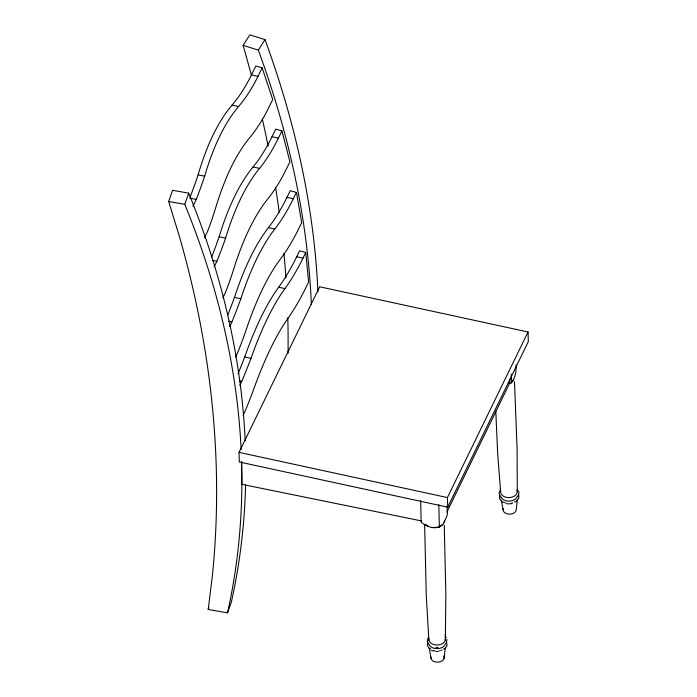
<?xml version="1.0" encoding="UTF-8"?>
<svg xmlns="http://www.w3.org/2000/svg" width="697" height="697" viewBox="0 0 697 697"><rect width="100%" height="100%" fill="white"/><g stroke="black" fill="none" stroke-linecap="round" stroke-linejoin="round"><path stroke-width="1.05" d="M517.279 491.481L517.087 448.371L514.473 381.695M445.322 640.116L445.845 594.079L444.268 525.259M424.647 525.242L426.276 595.796L428.864 640.099M445.461 635.202L445.514 633.695M517.296 499.566L516.32 509.307A6.63 4.635 -2.3 0 1 508.984 514.177A6.63 4.635 -2.3 0 1 503.251 508.592M444.102 658.299L445.244 648.236M245.605 484.485A1195.756 836.356 19.3 0 1 231.439 601.685L227.527 612.872L208.194 609.466L212.28 576.585A1583.061 1107.254 19.3 0 0 179.286 236.065L168.674 201.503L172.586 190.316L188.695 193.156A1195.756 836.356 19.3 0 1 245.144 440.548M500.585 497.066L499.069 493.345L500.455 489.294M502.668 502.302L499.679 498.982L499.531 494.783M518.577 490.819L518.934 492.918L517.732 496.43M518.725 494.365L518.803 498.277L516.059 501.805M427.435 643.061L427.392 645.448L429.396 648.872M420.639 500.524L421.145 522.027C427.043 528.143 441.654 531.445 444.608 520.868M508.81 383.455L511.598 382.836C515.327 377.818 516.39 370.978 516.111 364.871M222.831 297.907L225.392 292.635A228.808 85.539 -86.2 0 0 233.87 268.58A211.722 79.153 -86.2 0 1 267.814 198.863A228.703 85.496 -86.2 0 0 282.738 176.167L289.935 161.887L281.963 130.905L275.751 129.128L270.122 140.533A228.555 85.443 -86.2 0 1 257.559 161.225L253.098 166.992A210.024 83.64 -88 0 0 219.154 236.71L215.791 246.207A397.525 148.609 -86.2 0 1 211.548 257.237M281.963 130.905L276.517 141.918A228.607 85.461 -86.2 0 1 261.776 165.581L259.554 168.395A210.024 83.64 -88 0 0 225.61 238.113L223.929 242.887A397.787 148.714 -86.2 0 1 216.872 261.305L214.145 266.916M241.136 449.6A1195.756 836.356 19.3 0 0 184.783 204.343L188.695 193.156M208.194 609.466L208.9 607.427M446.219 643.488L446.977 639.419M190.072 197.173A391.069 165.05 -89.8 0 0 198.131 174.808A208.02 87.796 -89.8 0 1 232.075 105.081A224.739 94.853 -89.8 0 0 249.57 78.726L255.851 66.032L262.177 67.844L272.727 99.566L266.977 111.18A226.865 90.349 -88 0 1 249.761 137.597A210.337 83.771 -88 0 0 240.117 151.049L237.024 156.163A207.636 87.63 -89.8 0 0 225.61 179.617L223.014 186.177A210.337 83.771 -88 0 0 215.817 207.323A227.074 90.427 -88 0 1 207.558 231.421L204.474 237.755M192.921 206.312L196.24 199.481A391.069 165.05 -89.8 0 0 204.657 176.219A208.02 87.796 -89.8 0 1 238.592 106.493A224.739 94.853 -89.8 0 0 256.095 80.146L262.177 67.844M296.443 192.45L291.459 202.513A230.132 80.286 -84.4 0 1 274.784 229.052L268.432 227.666A230.132 80.286 -84.4 0 0 285.108 201.137L290.266 190.69L296.443 192.45L301.705 222.657L296.905 232.371A231.273 74.779 -82.7 0 1 280.499 258.962A214.188 69.256 -82.7 0 0 246.555 328.679A231.326 74.797 -82.7 0 1 237.651 352.638L235.481 357.099M229.653 326.571L231.918 321.918A400.531 139.722 -84.4 0 0 240.848 298.769A213.108 74.344 -84.4 0 1 274.784 229.043M238.078 373.749A403.955 120.093 -80.9 0 0 244.717 356.96A214.955 63.906 -80.9 0 1 278.661 287.234A232.084 68.994 -80.9 0 0 294.805 260.582L299.649 250.772L305.765 252.523L308.632 282.041L304.075 291.268A232.563 62.983 -79.3 0 1 288.192 317.98A215.399 58.33 -79.3 0 0 254.248 387.698A232.563 62.983 -79.3 0 1 244.926 411.57L243.061 415.403M239.855 385.319L241.763 381.398A403.955 120.093 -80.9 0 0 251.016 358.328A214.955 63.906 -80.9 0 1 284.96 288.602A232.084 68.994 -80.9 0 0 301.104 261.95L305.765 252.523M239.036 452.37L319.653 286.781L528.047 331.981L528.326 341.6L447.718 507.189L239.324 461.989L239.036 452.37L447.43 497.571L447.718 507.189M447.43 497.571L528.047 331.981M446.951 511.973L509.943 382.592L509.812 379.334M444.137 522.314L447.352 514.778L447.152 506.179M428.211 637.459L427.244 641.467L429.308 645.213M251.451 75.189L243.148 45.375L249.805 34.85L264.991 39.59A1195.756 789.849 32.3 0 1 317.919 291.877M311.359 304.545A1195.756 789.849 32.3 0 0 258.334 50.114L264.991 39.59M512.696 381.041L513.619 379.63M443.745 648.907L444.303 648.28M444.843 648.89L447.03 645.466L446.446 641.397M442.7 524.553L438.056 527.289L431.957 527.524M514.377 502.093L515.222 501.596M441.227 650.31L442.177 649.944M511.554 503.243L512.548 502.912M439.223 650.867L440.277 650.676M511.868 503.67L506.972 503.853M435.817 651.477L438.291 651.477M168.674 201.503L184.783 204.343M433.926 650.667L434.963 650.859M421.816 520.99L241.772 484.31L241.554 462.947M251.504 74.962L258.029 76.374M232.075 105.09L238.601 106.502M272.039 136.76L278.443 138.154M253.098 166.992L259.554 168.395M198.131 174.808L204.657 176.228M287.025 197.364L293.376 198.741M189.723 198.07L196.24 199.481M219.154 236.719L225.61 238.121M296.713 256.81L303.012 258.178M212.306 260.312L216.872 261.305M278.661 287.234L284.96 288.602M227.736 315.149A400.531 139.722 -84.4 0 0 234.488 297.392L240.848 298.769M228.738 321.23L231.918 321.918M244.717 356.96L251.016 358.328M239.663 380.945L241.763 381.398M505.238 502.894L506.249 503.147M243.148 45.375L258.334 50.114M433.447 651.042L431.155 650.092M428.672 526.601L425.431 524.266M503.487 502.032L504.358 502.467M444.974 635.986L446.359 637.729M430.049 648.262L430.572 648.898M501.309 500.158L503.06 509.795M429.335 648.219L430.955 658.282M511.249 374.158L511.598 382.836M495.794 411.247L497.684 453.878L500.681 492.099A8.303 5.811 -2.3 0 0 510.256 497.51A8.303 5.811 -2.3 0 0 516.939 489.991M438.831 504.619L439.363 527.193M234.488 297.392A213.108 74.344 -84.4 0 1 268.432 227.666M517.183 496.552A8.303 5.811 -2.3 0 1 509.315 501.152A8.303 5.811 -2.3 0 1 501.152 497.144M241.589 461.309A1195.756 836.356 19.3 0 1 227.527 612.872M262.351 119.048A1583.061 1045.692 32.3 0 1 268.145 146.231M275.62 187.789A1583.061 1045.692 32.3 0 1 279.227 212.245M283.949 253.412A1583.061 1045.692 32.3 0 1 285.953 278.112M287.809 317.693A1583.061 1045.692 32.3 0 1 288.027 353.431M443.728 655.999A6.63 4.478 -1.4 0 1 438.282 662.15A6.63 4.478 -1.4 0 1 430.99 657.114M445.366 638.652A8.303 5.611 -1.4 0 1 436.941 644.986A8.303 5.611 -1.4 0 1 428.908 638.635M445.409 643.784A8.303 5.611 -1.4 0 1 438.117 648.611A8.303 5.611 -1.4 0 1 429.465 645.178M438.091 647.382A8.303 5.611 -1.4 0 1 435.921 647.382"/></g></svg>
